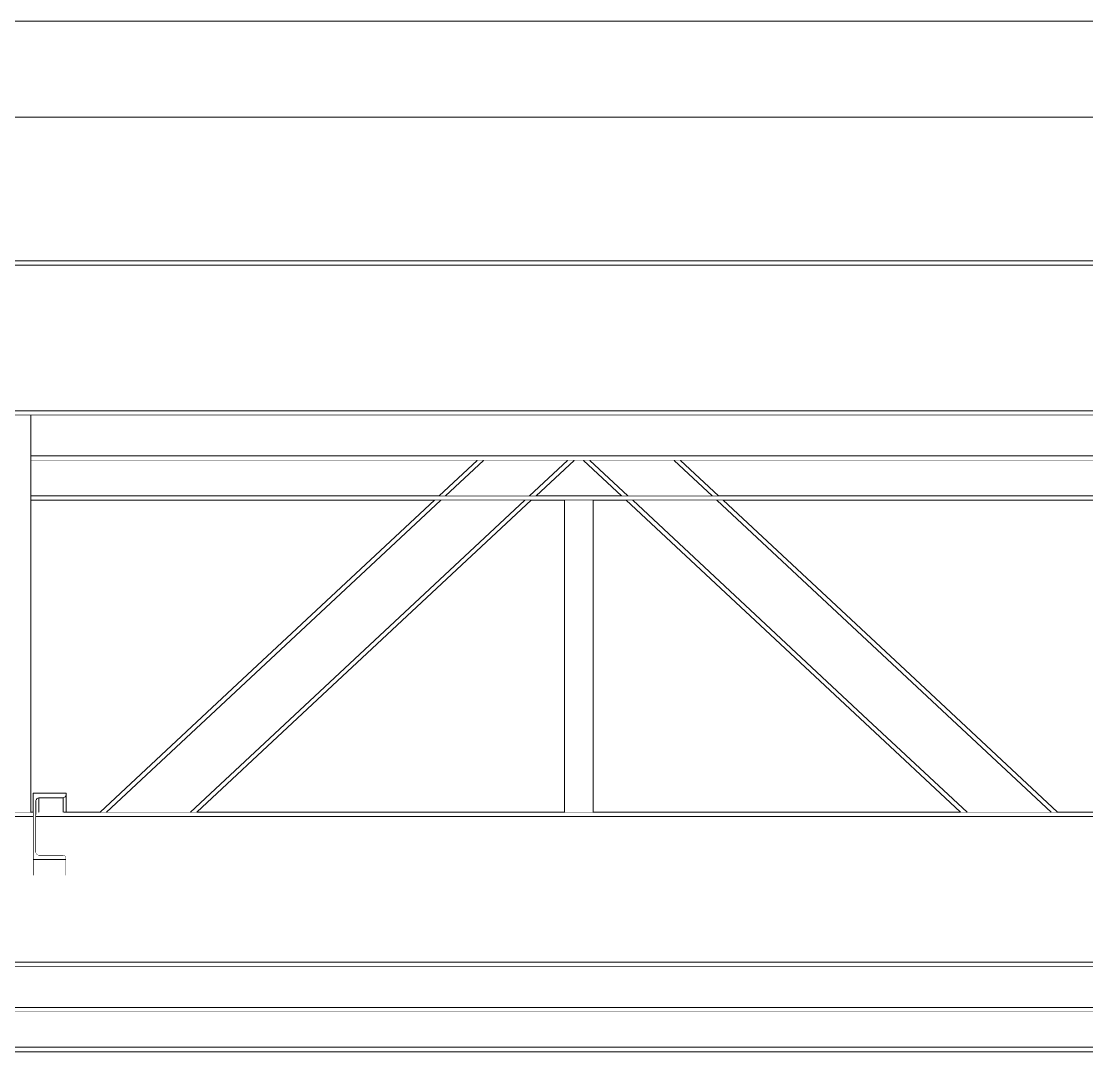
# Model space of a CAD drawing. Extents: x -3080 to 28500, y -1326 to 31609.
# Drawn here: x 23673.6 to 23915.2, y 28380.8 to 28614.3 of the extents above; entities that cross this region are included whole.
import ezdxf
from ezdxf.xclip import XClip

# ---------------------------------------------------------------- set-up
doc = ezdxf.new("R2010")
doc.units = 0
doc.header["$LTSCALE"] = 100
doc.header["$XCLIPFRAME"] = 2
doc.linetypes.add('188K-SM-07-F10-MECH-CR PIPE-Y2257103$0$X-S-FAB_SL ALL$0$Wipeout_Contour', pattern=[1, 0, -1])
for name, color, linetype in [('0-xref', 8, 'Continuous'), ('188K-SM-07-F10-MECH-CR PIPE-Y2257103$0$X-S-FAB_SL ALL$0$A-ROOF', 7, 'Continuous'), ('188K-SM-07-F10-MECH-CR PIPE-Y2257103$0$X-S-FAB_SL ALL$0$ASP_1', 1, 'Continuous'), ('188K-SM-07-F10-MECH-CR PIPE-Y2257103$0$X-S-FAB_SL ALL$0$Hattch', 7, 'Continuous'), ('188K-SM-07-F10-MECH-CR PIPE-Y2257103$0$X-S-FAB_SL ALL$0$S-TRUSS', 7, 'Continuous')]:
    doc.layers.add(name, color=color, linetype=linetype)

# ---------------------------------------------------------------- blocks, each defined once
blk = doc.blocks.new('188K-SM-07-F10-MECH-CR PIPE-Y2257103$0$X-S-FAB_SL ALL$0$剖面元素_439_3', base_point=(23061.26, -8263.06))
at = {"layer": '188K-SM-07-F10-MECH-CR PIPE-Y2257103$0$X-S-FAB_SL ALL$0$A-ROOF', "color": 6, "lineweight": 0}
blk.add_line((47418.76, -5979.5), (38233.76, -5979.5), dxfattribs=at)
at = {"color": 254, "linetype": '188K-SM-07-F10-MECH-CR PIPE-Y2257103$0$X-S-FAB_SL ALL$0$Wipeout_Contour', "lineweight": 0, "ltscale": 3803858.743980569}
blk.add_wipeout([(38233.76, -6001.22), (38233.76, -6029.83), (38595.06, -6029.83), (38595.06, -6029.64), (38607.46, -6029.64), (38607.46, -6029.83), (39003.81, -6029.83), (39003.81, -6029.71), (39038.81, -6029.71), (39038.81, -6029.83), (39435.06, -6029.83), (39435.06, -6029.64), (39447.46, -6029.64), (39447.46, -6029.83), (39843.76, -6029.83), (39843.76, -6029.71), (39878.76, -6029.71), (39878.76, -6029.83), (40275.06, -6029.83), (40275.06, -6029.64), (40287.46, -6029.64), (40287.46, -6029.83), (40683.76, -6029.83), (40683.76, -6029.71), (40718.76, -6029.71), (40718.76, -6029.83), (41115.06, -6029.83), (41115.06, -6029.64), (41127.46, -6029.64), (41127.46, -6029.83), (41523.76, -6029.83), (41523.76, -6029.71), (41558.76, -6029.71), (41558.76, -6029.83), (41955.06, -6029.83), (41955.06, -6029.64), (41967.46, -6029.64), (41967.46, -6029.83), (42363.76, -6029.83), (42363.76, -6029.71), (42398.76, -6029.71), (42398.76, -6029.83), (42795.06, -6029.83), (42795.06, -6029.64), (42807.46, -6029.64), (42807.46, -6029.83), (43203.76, -6029.83), (43203.76, -6029.71), (43238.76, -6029.71), (43238.76, -6029.83), (43635.06, -6029.83), (43635.06, -6029.64), (43647.46, -6029.64), (43647.46, -6029.83), (44043.76, -6029.83), (44043.76, -6029.71), (44078.76, -6029.71), (44078.76, -6029.83), (44475.06, -6029.83), (44475.06, -6029.64), (44487.46, -6029.64), (44487.46, -6029.83), (44883.76, -6029.83), (44883.76, -6029.71), (44918.76, -6029.71), (44918.76, -6029.83), (45315.06, -6029.83), (45315.06, -6029.64), (45327.46, -6029.64), (45327.46, -6029.83), (45723.76, -6029.83), (45723.76, -6029.71), (45758.76, -6029.71), (45758.76, -6029.83), (46155.06, -6029.83), (46155.06, -6029.64), (46167.46, -6029.64), (46167.46, -6029.83), (46563.76, -6029.83), (46563.76, -6029.71), (46598.76, -6029.71), (46598.76, -6029.83), (46995.06, -6029.83), (46995.06, -6029.64), (47007.46, -6029.64), (47007.46, -6029.83), (47376.26, -6029.83), (47376.26, -6001.22)], dxfattribs=at).dxf.layer = '188K-SM-07-F10-MECH-CR PIPE-Y2257103$0$X-S-FAB_SL ALL$0$Hattch'
at = {"layer": '188K-SM-07-F10-MECH-CR PIPE-Y2257103$0$X-S-FAB_SL ALL$0$A-ROOF', "color": 6, "lineweight": 0}
blk.add_line((47418.76, -6001.22), (38233.76, -6001.22), dxfattribs=at)
blk = doc.blocks.new('188K-SM-07-F10-MECH-CR PIPE-Y2257103$0$X-S-FAB_SL ALL$0$剖面元素_811_3', base_point=(23061.26, -8263.06))
at = {"color": 254, "linetype": '188K-SM-07-F10-MECH-CR PIPE-Y2257103$0$X-S-FAB_SL ALL$0$Wipeout_Contour', "lineweight": 0, "ltscale": 188568.533059}
blk.add_wipeout([(46738.16, -6156.14), (46738.16, -6159.49), (46738.35, -6159.03), (46738.35, -6155.68)], dxfattribs=at).dxf.layer = '188K-SM-07-F10-MECH-CR PIPE-Y2257103$0$X-S-FAB_SL ALL$0$Hattch'
at = {"color": 254, "linetype": '188K-SM-07-F10-MECH-CR PIPE-Y2257103$0$X-S-FAB_SL ALL$0$Wipeout_Contour', "lineweight": 0, "ltscale": 188587.617441}
blk.add_wipeout([(46737.51, -6169.5), (46737.51, -6173.08), (46745.01, -6173.08), (46745.01, -6169.5)], dxfattribs=at).dxf.layer = '188K-SM-07-F10-MECH-CR PIPE-Y2257103$0$X-S-FAB_SL ALL$0$Hattch'
at = {"layer": '188K-SM-07-F10-MECH-CR PIPE-Y2257103$0$X-S-FAB_SL ALL$0$S-TRUSS', "color": 8, "lineweight": 0}
for p, q in [((46737.51, -6169.5), (46737.51, -6173.08)), ((46745.01, -6169.5), (46745.01, -6173.08))]:
    blk.add_line(p, q, dxfattribs=at)
at = {"layer": '188K-SM-07-F10-MECH-CR PIPE-Y2257103$0$X-S-FAB_SL ALL$0$S-TRUSS', "color": 2, "lineweight": 0}
blk.add_line((46745.01, -6169.5), (46737.51, -6169.5), dxfattribs=at)
at = {"layer": '188K-SM-07-F10-MECH-CR PIPE-Y2257103$0$X-S-FAB_SL ALL$0$S-TRUSS', "color": 2, "lineweight": 0, "flags": 128}
for points in [[(46738.35, -6168.31), (46738.81, -6168.5), (46744.36, -6168.5), (46744.82, -6168.69)], [(46744.82, -6168.69), (46745.01, -6169.15), (46745.01, -6169.5)]]:
    blk.add_lwpolyline(points, dxfattribs=at)
at = {"color": 254, "linetype": '188K-SM-07-F10-MECH-CR PIPE-Y2257103$0$X-S-FAB_SL ALL$0$Wipeout_Contour', "lineweight": 0, "ltscale": 188569.652041}
blk.add_wipeout([(46738.35, -6155.68), (46738.35, -6159.03), (46738.81, -6158.84), (46738.81, -6155.49)], dxfattribs=at).dxf.layer = '188K-SM-07-F10-MECH-CR PIPE-Y2257103$0$X-S-FAB_SL ALL$0$Hattch'
at = {"layer": '188K-SM-07-F10-MECH-CR PIPE-Y2257103$0$X-S-FAB_SL ALL$0$S-TRUSS', "color": 2, "lineweight": 0}
blk.add_line((46737.51, -6154.49), (46737.51, -6169.5), dxfattribs=at)
at = {"color": 254, "linetype": '188K-SM-07-F10-MECH-CR PIPE-Y2257103$0$X-S-FAB_SL ALL$0$Wipeout_Contour', "lineweight": 0, "ltscale": 188581.518583}
blk.add_wipeout([(46744.36, -6155.49), (46738.81, -6155.49), (46738.81, -6158.84), (46744.36, -6158.84)], dxfattribs=at).dxf.layer = '188K-SM-07-F10-MECH-CR PIPE-Y2257103$0$X-S-FAB_SL ALL$0$Hattch'
at = {"layer": '188K-SM-07-F10-MECH-CR PIPE-Y2257103$0$X-S-FAB_SL ALL$0$S-TRUSS', "color": 8, "lineweight": 0}
blk.add_line((46738.81, -6155.49), (46738.81, -6158.84), dxfattribs=at)
at = {"layer": '188K-SM-07-F10-MECH-CR PIPE-Y2257103$0$X-S-FAB_SL ALL$0$S-TRUSS', "color": 2, "lineweight": 0, "flags": 128}
blk.add_lwpolyline([(46738.35, -6155.68), (46738.16, -6156.14), (46738.16, -6167.85), (46738.35, -6168.31)], dxfattribs=at)
at = {"color": 254, "linetype": '188K-SM-07-F10-MECH-CR PIPE-Y2257103$0$X-S-FAB_SL ALL$0$Wipeout_Contour', "lineweight": 0, "ltscale": 235742.139278}
blk.add_wipeout([(46744.36, -6155.49), (46744.36, -6158.84), (46744.51, -6158.78), (46744.82, -6158.78), (46744.82, -6155.3)], dxfattribs=at).dxf.layer = '188K-SM-07-F10-MECH-CR PIPE-Y2257103$0$X-S-FAB_SL ALL$0$Hattch'
at = {"color": 254, "linetype": '188K-SM-07-F10-MECH-CR PIPE-Y2257103$0$X-S-FAB_SL ALL$0$Wipeout_Contour', "lineweight": 0, "ltscale": 188594.613609}
blk.add_wipeout([(46744.82, -6155.3), (46744.82, -6158.78), (46745.01, -6158.78), (46745.01, -6154.84)], dxfattribs=at).dxf.layer = '188K-SM-07-F10-MECH-CR PIPE-Y2257103$0$X-S-FAB_SL ALL$0$Hattch'
at = {"layer": '188K-SM-07-F10-MECH-CR PIPE-Y2257103$0$X-S-FAB_SL ALL$0$S-TRUSS', "color": 2, "lineweight": 0}
blk.add_line((46745.01, -6154.49), (46737.51, -6154.49), dxfattribs=at)
at = {"layer": '188K-SM-07-F10-MECH-CR PIPE-Y2257103$0$X-S-FAB_SL ALL$0$S-TRUSS', "color": 8, "lineweight": 0}
for p, q in [((46744.36, -6155.49), (46744.36, -6158.84)), ((46745.01, -6154.84), (46745.01, -6158.78))]:
    blk.add_line(p, q, dxfattribs=at)
at = {"layer": '188K-SM-07-F10-MECH-CR PIPE-Y2257103$0$X-S-FAB_SL ALL$0$S-TRUSS', "color": 2, "lineweight": 0, "flags": 128}
for points in [[(46744.82, -6155.3), (46744.36, -6155.49), (46738.81, -6155.49), (46738.35, -6155.68)], [(46745.01, -6154.49), (46745.01, -6154.84), (46744.82, -6155.3)]]:
    blk.add_lwpolyline(points, dxfattribs=at)
blk = doc.blocks.new('188K-SM-07-F10-MECH-CR PIPE-Y2257103$0$X-S-FAB_SL ALL$0$剖面元素_953_3', base_point=(23061.26, -8263.06))
at = {"color": 254, "linetype": '188K-SM-07-F10-MECH-CR PIPE-Y2257103$0$X-S-FAB_SL ALL$0$Wipeout_Contour', "lineweight": 0, "ltscale": 378281.885447}
blk.add_wipeout([(46598.76, -6033.78), (46598.76, -6034.78), (47001.01, -6034.78), (47001.01, -6034.09), (47000.93, -6033.88), (47000.71, -6033.79), (46995.06, -6033.79), (46995.06, -6033.78)], dxfattribs=at).dxf.layer = '188K-SM-07-F10-MECH-CR PIPE-Y2257103$0$X-S-FAB_SL ALL$0$Hattch'
at = {"color": 254, "linetype": '188K-SM-07-F10-MECH-CR PIPE-Y2257103$0$X-S-FAB_SL ALL$0$Wipeout_Contour', "lineweight": 0, "ltscale": 283573.839397}
blk.add_wipeout([(46588.76, -6193.78), (47376.26, -6193.78), (47376.26, -6192.78), (46598.76, -6192.78), (46598.76, -6193.05), (46588.76, -6193.05)], dxfattribs=at).dxf.layer = '188K-SM-07-F10-MECH-CR PIPE-Y2257103$0$X-S-FAB_SL ALL$0$Hattch'
at = {"color": 254, "linetype": '188K-SM-07-F10-MECH-CR PIPE-Y2257103$0$X-S-FAB_SL ALL$0$Wipeout_Contour', "lineweight": 0, "ltscale": 946113.422913}
blk.add_wipeout([(46588.76, -6035.28), (46588.76, -6062.73), (46598.76, -6062.73), (46598.76, -6067.78), (47376.26, -6067.78), (47376.26, -6034.78), (47001.51, -6034.78), (47001.51, -6053.35), (47001.6, -6053.56), (47001.81, -6053.65), (47007.46, -6053.65), (47007.46, -6058.04), (46995.06, -6058.04), (46995.06, -6053.65), (47000.71, -6053.65), (47000.93, -6053.56), (47001.01, -6053.35), (47001.01, -6034.78), (46598.76, -6034.78), (46598.76, -6035.28)], dxfattribs=at).dxf.layer = '188K-SM-07-F10-MECH-CR PIPE-Y2257103$0$X-S-FAB_SL ALL$0$Hattch'
at = {"color": 254, "linetype": '188K-SM-07-F10-MECH-CR PIPE-Y2257103$0$X-S-FAB_SL ALL$0$Wipeout_Contour', "lineweight": 0, "ltscale": 1325633.498247446}
blk.add_wipeout([(46598.76, -6160.26), (46582.26, -6160.26), (46582.26, -6187.71), (46598.76, -6187.71), (46598.76, -6192.78), (47376.26, -6192.78), (47376.26, -6159.78), (47258.16, -6159.78), (47258.16, -6167.85), (47258.35, -6168.31), (47258.81, -6168.5), (47264.36, -6168.5), (47264.82, -6168.69), (47265.01, -6169.15), (47265.01, -6173.08), (47257.51, -6173.08), (47257.51, -6159.78), (46738.16, -6159.78), (46738.16, -6167.85), (46738.35, -6168.31), (46738.81, -6168.5), (46744.36, -6168.5), (46744.82, -6168.69), (46745.01, -6169.15), (46745.01, -6173.08), (46737.51, -6173.08), (46737.51, -6159.78), (46598.76, -6159.78)], dxfattribs=at).dxf.layer = '188K-SM-07-F10-MECH-CR PIPE-Y2257103$0$X-S-FAB_SL ALL$0$Hattch'
at = {"layer": '188K-SM-07-F10-MECH-CR PIPE-Y2257103$0$X-S-FAB_SL ALL$0$S-TRUSS', "color": 8, "lineweight": 0}
for p, q in [((46995.06, -6033.78), (46598.76, -6033.78)), ((47001.01, -6034.78), (46598.76, -6034.78)), ((46581.26, -6193.78), (47376.26, -6193.78)), ((46598.76, -6192.78), (47376.26, -6192.78))]:
    blk.add_line(p, q, dxfattribs=at)
at = {"color": 254, "linetype": '188K-SM-07-F10-MECH-CR PIPE-Y2257103$0$X-S-FAB_SL ALL$0$Wipeout_Contour', "lineweight": 0, "ltscale": 283477.534085}
blk.add_wipeout([(46589.26, -6068.78), (47376.26, -6068.78), (47376.26, -6067.78), (46598.76, -6067.78), (46598.76, -6068.07), (46589.26, -6068.07)], dxfattribs=at).dxf.layer = '188K-SM-07-F10-MECH-CR PIPE-Y2257103$0$X-S-FAB_SL ALL$0$Hattch'
at = {"color": 254, "linetype": '188K-SM-07-F10-MECH-CR PIPE-Y2257103$0$X-S-FAB_SL ALL$0$Wipeout_Contour', "lineweight": 0, "ltscale": 188291.348622}
blk.add_wipeout([(46598.76, -6158.78), (46598.76, -6159.78), (46737.51, -6159.78), (46737.51, -6158.78)], dxfattribs=at).dxf.layer = '188K-SM-07-F10-MECH-CR PIPE-Y2257103$0$X-S-FAB_SL ALL$0$Hattch'
at = {"layer": '188K-SM-07-F10-MECH-CR PIPE-Y2257103$0$X-S-FAB_SL ALL$0$S-TRUSS', "color": 8, "lineweight": 0}
for p, q in [((47376.26, -6067.78), (46598.76, -6067.78)), ((47269.84, -6068.78), (46732.69, -6068.78))]:
    blk.add_line(p, q, dxfattribs=at)
at = {"color": 254, "linetype": '188K-SM-07-F10-MECH-CR PIPE-Y2257103$0$X-S-FAB_SL ALL$0$Wipeout_Contour', "lineweight": 0, "ltscale": 378182.961727}
blk.add_wipeout([(46738.16, -6159.49), (46738.16, -6159.78), (47257.51, -6159.78), (47257.51, -6158.78), (46744.51, -6158.78), (46744.36, -6158.84), (46738.81, -6158.84), (46738.35, -6159.03)], dxfattribs=at).dxf.layer = '188K-SM-07-F10-MECH-CR PIPE-Y2257103$0$X-S-FAB_SL ALL$0$Hattch'
at = {"layer": '188K-SM-07-F10-MECH-CR PIPE-Y2257103$0$X-S-FAB_SL ALL$0$S-TRUSS', "color": 8, "lineweight": 0}
for p, q in [((46598.76, -6159.78), (46737.51, -6159.78)), ((46631.77, -6158.78), (46737.51, -6158.78)), ((46738.16, -6159.78), (47257.51, -6159.78)), ((46744.51, -6158.78), (47257.51, -6158.78))]:
    blk.add_line(p, q, dxfattribs=at)
blk = doc.blocks.new('188K-SM-07-F10-MECH-CR PIPE-Y2257103$0$X-S-FAB_SL ALL$0$剖面元素_956_3', base_point=(23061.26, -8263.06))
at = {"color": 254, "linetype": '188K-SM-07-F10-MECH-CR PIPE-Y2257103$0$X-S-FAB_SL ALL$0$Wipeout_Contour', "lineweight": 0, "ltscale": 189538.435224}
blk.add_wipeout([(46737.01, -6068.78), (46737.01, -6078.02), (47250.51, -6078.02), (47250.51, -6068.78)], dxfattribs=at).dxf.layer = '188K-SM-07-F10-MECH-CR PIPE-Y2257103$0$X-S-FAB_SL ALL$0$Hattch'
at = {"color": 254, "linetype": '188K-SM-07-F10-MECH-CR PIPE-Y2257103$0$X-S-FAB_SL ALL$0$Wipeout_Contour', "lineweight": 0, "ltscale": 283581.811765}
blk.add_wipeout([(46588.76, -6204.02), (47376.26, -6204.02), (47376.26, -6203.02), (46598.76, -6203.02), (46598.76, -6203.12), (46588.76, -6203.12)], dxfattribs=at).dxf.layer = '188K-SM-07-F10-MECH-CR PIPE-Y2257103$0$X-S-FAB_SL ALL$0$Hattch'
at = {"color": 254, "linetype": '188K-SM-07-F10-MECH-CR PIPE-Y2257103$0$X-S-FAB_SL ALL$0$Wipeout_Contour', "lineweight": 0, "ltscale": 189541.060186}
blk.add_wipeout([(47250.51, -6078.02), (46737.01, -6078.02), (46737.01, -6079.02), (47250.51, -6079.02)], dxfattribs=at).dxf.layer = '188K-SM-07-F10-MECH-CR PIPE-Y2257103$0$X-S-FAB_SL ALL$0$Hattch'
at = {"color": 254, "linetype": '188K-SM-07-F10-MECH-CR PIPE-Y2257103$0$X-S-FAB_SL ALL$0$Wipeout_Contour', "lineweight": 0, "ltscale": 189578.448695}
blk.add_wipeout([(47376.26, -6193.78), (46598.76, -6193.78), (46598.76, -6203.02), (47376.26, -6203.02)], dxfattribs=at).dxf.layer = '188K-SM-07-F10-MECH-CR PIPE-Y2257103$0$X-S-FAB_SL ALL$0$Hattch'
at = {"layer": '188K-SM-07-F10-MECH-CR PIPE-Y2257103$0$X-S-FAB_SL ALL$0$S-TRUSS', "color": 8, "lineweight": 0}
for p, q in [((47250.51, -6078.02), (46737.01, -6078.02)), ((47250.51, -6079.02), (46737.01, -6079.02)), ((46598.76, -6203.02), (47376.26, -6203.02)), ((46581.26, -6204.02), (47376.26, -6204.02))]:
    blk.add_line(p, q, dxfattribs=at)
blk = doc.blocks.new('188K-SM-07-F10-MECH-CR PIPE-Y2257103$0$X-S-FAB_SL ALL$0$剖面元素_1476_3', base_point=(23061.26, -8263.06))
at = {"color": 254, "linetype": '188K-SM-07-F10-MECH-CR PIPE-Y2257103$0$X-S-FAB_SL ALL$0$Wipeout_Contour', "lineweight": 0, "ltscale": 188717.100872}
blk.add_wipeout([(46838.2, -6079.02), (46737.01, -6079.02), (46737.01, -6087.06), (46829.58, -6087.06)], dxfattribs=at).dxf.layer = '188K-SM-07-F10-MECH-CR PIPE-Y2257103$0$X-S-FAB_SL ALL$0$Hattch'
at = {"color": 254, "linetype": '188K-SM-07-F10-MECH-CR PIPE-Y2257103$0$X-S-FAB_SL ALL$0$Wipeout_Contour', "lineweight": 0, "ltscale": 189017.731364}
blk.add_wipeout([(46851.57, -6087.06), (46870.96, -6087.06), (46862.33, -6079.02), (46860.19, -6079.02)], dxfattribs=at).dxf.layer = '188K-SM-07-F10-MECH-CR PIPE-Y2257103$0$X-S-FAB_SL ALL$0$Hattch'
at = {"color": 254, "linetype": '188K-SM-07-F10-MECH-CR PIPE-Y2257103$0$X-S-FAB_SL ALL$0$Wipeout_Contour', "lineweight": 0, "ltscale": 189573.095029}
blk.add_wipeout([(47118.2, -6079.02), (46884.32, -6079.02), (46892.95, -6087.06), (47109.58, -6087.06)], dxfattribs=at).dxf.layer = '188K-SM-07-F10-MECH-CR PIPE-Y2257103$0$X-S-FAB_SL ALL$0$Hattch'
at = {"color": 254, "linetype": '188K-SM-07-F10-MECH-CR PIPE-Y2257103$0$X-S-FAB_SL ALL$0$Wipeout_Contour', "lineweight": 0, "ltscale": 375930.330486}
blk.add_wipeout([(45776.26, -6212.06), (45776.26, -6213.06), (47376.26, -6213.06), (47376.26, -6212.06), (46598.76, -6212.06), (46598.76, -6212.87), (46563.76, -6212.87), (46563.76, -6212.06)], dxfattribs=at).dxf.layer = '188K-SM-07-F10-MECH-CR PIPE-Y2257103$0$X-S-FAB_SL ALL$0$Hattch'
at = {"color": 254, "linetype": '188K-SM-07-F10-MECH-CR PIPE-Y2257103$0$X-S-FAB_SL ALL$0$Wipeout_Contour', "lineweight": 0, "ltscale": 189545.704493}
blk.add_wipeout([(46737.01, -6087.06), (46737.01, -6088.06), (47250.51, -6088.06), (47250.51, -6087.06)], dxfattribs=at).dxf.layer = '188K-SM-07-F10-MECH-CR PIPE-Y2257103$0$X-S-FAB_SL ALL$0$Hattch'
at = {"color": 254, "linetype": '188K-SM-07-F10-MECH-CR PIPE-Y2257103$0$X-S-FAB_SL ALL$0$Wipeout_Contour', "lineweight": 0, "ltscale": 616265.424398}
blk.add_wipeout([(46598.76, -6204.02), (46598.76, -6212.06), (47376.26, -6212.06), (47376.26, -6204.02), (47286.2, -6204.02), (47281.26, -6208.62), (47276.33, -6204.02), (47006.2, -6204.02), (47001.26, -6208.62), (46996.33, -6204.02), (46726.2, -6204.02), (46721.26, -6208.62), (46716.33, -6204.02)], dxfattribs=at).dxf.layer = '188K-SM-07-F10-MECH-CR PIPE-Y2257103$0$X-S-FAB_SL ALL$0$Hattch'
at = {"layer": '188K-SM-07-F10-MECH-CR PIPE-Y2257103$0$X-S-FAB_SL ALL$0$S-TRUSS', "color": 8, "lineweight": 0}
for p, q in [((47250.51, -6087.06), (46737.01, -6087.06)), ((47250.51, -6088.06), (46737.01, -6088.06)), ((45776.26, -6213.06), (47376.26, -6213.06)), ((46598.76, -6212.06), (47376.26, -6212.06))]:
    blk.add_line(p, q, dxfattribs=at)
blk = doc.blocks.new('188K-SM-07-F10-MECH-CR PIPE-Y2257103$0$X-S-FAB_SL ALL$0$剖面元素_1667_3', base_point=(23061.26, -8263.06))
at = {"color": 254, "linetype": '188K-SM-07-F10-MECH-CR PIPE-Y2257103$0$X-S-FAB_SL ALL$0$Wipeout_Contour', "lineweight": 0, "ltscale": 188912.061333}
blk.add_wipeout([(46838.2, -6079.02), (46829.58, -6087.06), (46831.05, -6087.06), (46839.67, -6079.02)], dxfattribs=at).dxf.layer = '188K-SM-07-F10-MECH-CR PIPE-Y2257103$0$X-S-FAB_SL ALL$0$Hattch'
at = {"color": 254, "linetype": '188K-SM-07-F10-MECH-CR PIPE-Y2257103$0$X-S-FAB_SL ALL$0$Wipeout_Contour', "lineweight": 0, "ltscale": 189123.402311}
blk.add_wipeout([(46884.32, -6079.02), (46882.86, -6079.02), (46891.48, -6087.06), (46892.95, -6087.06)], dxfattribs=at).dxf.layer = '188K-SM-07-F10-MECH-CR PIPE-Y2257103$0$X-S-FAB_SL ALL$0$Hattch'
at = {"color": 254, "linetype": '188K-SM-07-F10-MECH-CR PIPE-Y2257103$0$X-S-FAB_SL ALL$0$Wipeout_Contour', "lineweight": 0, "ltscale": 188952.767361}
blk.add_wipeout([(46839.67, -6079.02), (46831.05, -6087.06), (46850.1, -6087.06), (46858.73, -6079.02)], dxfattribs=at).dxf.layer = '188K-SM-07-F10-MECH-CR PIPE-Y2257103$0$X-S-FAB_SL ALL$0$Hattch'
at = {"color": 254, "linetype": '188K-SM-07-F10-MECH-CR PIPE-Y2257103$0$X-S-FAB_SL ALL$0$Wipeout_Contour', "lineweight": 0, "ltscale": 189082.695839}
blk.add_wipeout([(46863.8, -6079.02), (46872.42, -6087.06), (46891.48, -6087.06), (46882.86, -6079.02)], dxfattribs=at).dxf.layer = '188K-SM-07-F10-MECH-CR PIPE-Y2257103$0$X-S-FAB_SL ALL$0$Hattch'
at = {"color": 254, "linetype": '188K-SM-07-F10-MECH-CR PIPE-Y2257103$0$X-S-FAB_SL ALL$0$Wipeout_Contour', "lineweight": 0, "ltscale": 188993.473303}
blk.add_wipeout([(46850.1, -6087.06), (46851.57, -6087.06), (46860.19, -6079.02), (46858.73, -6079.02)], dxfattribs=at).dxf.layer = '188K-SM-07-F10-MECH-CR PIPE-Y2257103$0$X-S-FAB_SL ALL$0$Hattch'
at = {"color": 254, "linetype": '188K-SM-07-F10-MECH-CR PIPE-Y2257103$0$X-S-FAB_SL ALL$0$Wipeout_Contour', "lineweight": 0, "ltscale": 189041.989322}
blk.add_wipeout([(46862.33, -6079.02), (46870.96, -6087.06), (46872.42, -6087.06), (46863.8, -6079.02)], dxfattribs=at).dxf.layer = '188K-SM-07-F10-MECH-CR PIPE-Y2257103$0$X-S-FAB_SL ALL$0$Hattch'
at = {"color": 254, "linetype": '188K-SM-07-F10-MECH-CR PIPE-Y2257103$0$X-S-FAB_SL ALL$0$Wipeout_Contour', "lineweight": 0, "ltscale": 188818.845097}
blk.add_wipeout([(46786.15, -6127.58), (46786.83, -6128.31), (46829.97, -6088.06), (46828.51, -6088.06)], dxfattribs=at).dxf.layer = '188K-SM-07-F10-MECH-CR PIPE-Y2257103$0$X-S-FAB_SL ALL$0$Hattch'
at = {"color": 254, "linetype": '188K-SM-07-F10-MECH-CR PIPE-Y2257103$0$X-S-FAB_SL ALL$0$Wipeout_Contour', "lineweight": 0, "ltscale": 189242.408802}
blk.add_wipeout([(46892.55, -6088.06), (46935.7, -6128.31), (46936.38, -6127.58), (46894.02, -6088.06)], dxfattribs=at).dxf.layer = '188K-SM-07-F10-MECH-CR PIPE-Y2257103$0$X-S-FAB_SL ALL$0$Hattch'
at = {"color": 254, "linetype": '188K-SM-07-F10-MECH-CR PIPE-Y2257103$0$X-S-FAB_SL ALL$0$Wipeout_Contour', "lineweight": 0, "ltscale": 188850.119391}
blk.add_wipeout([(46786.83, -6128.31), (46795.7, -6137.82), (46849.03, -6088.06), (46829.97, -6088.06)], dxfattribs=at).dxf.layer = '188K-SM-07-F10-MECH-CR PIPE-Y2257103$0$X-S-FAB_SL ALL$0$Hattch'
at = {"color": 254, "linetype": '188K-SM-07-F10-MECH-CR PIPE-Y2257103$0$X-S-FAB_SL ALL$0$Wipeout_Contour', "lineweight": 0, "ltscale": 189213.74591}
blk.add_wipeout([(46873.5, -6088.06), (46926.83, -6137.82), (46935.7, -6128.31), (46892.55, -6088.06)], dxfattribs=at).dxf.layer = '188K-SM-07-F10-MECH-CR PIPE-Y2257103$0$X-S-FAB_SL ALL$0$Hattch'
at = {"color": 254, "linetype": '188K-SM-07-F10-MECH-CR PIPE-Y2257103$0$X-S-FAB_SL ALL$0$Wipeout_Contour', "lineweight": 0, "ltscale": 188881.145964}
blk.add_wipeout([(46849.03, -6088.06), (46795.7, -6137.82), (46796.38, -6138.55), (46850.5, -6088.06)], dxfattribs=at).dxf.layer = '188K-SM-07-F10-MECH-CR PIPE-Y2257103$0$X-S-FAB_SL ALL$0$Hattch'
at = {"color": 254, "linetype": '188K-SM-07-F10-MECH-CR PIPE-Y2257103$0$X-S-FAB_SL ALL$0$Wipeout_Contour', "lineweight": 0, "ltscale": 189185.421232}
blk.add_wipeout([(46872.03, -6088.06), (46926.15, -6138.55), (46926.83, -6137.82), (46873.5, -6088.06)], dxfattribs=at).dxf.layer = '188K-SM-07-F10-MECH-CR PIPE-Y2257103$0$X-S-FAB_SL ALL$0$Hattch'
at = {"color": 254, "linetype": '188K-SM-07-F10-MECH-CR PIPE-Y2257103$0$X-S-FAB_SL ALL$0$Wipeout_Contour', "lineweight": 0, "ltscale": 188686.83087}
blk.add_wipeout([(46786.15, -6127.58), (46752.7, -6158.78), (46754.17, -6158.78), (46786.83, -6128.31)], dxfattribs=at).dxf.layer = '188K-SM-07-F10-MECH-CR PIPE-Y2257103$0$X-S-FAB_SL ALL$0$Hattch'
at = {"color": 254, "linetype": '188K-SM-07-F10-MECH-CR PIPE-Y2257103$0$X-S-FAB_SL ALL$0$Wipeout_Contour', "lineweight": 0, "ltscale": 189411.092391}
blk.add_wipeout([(46935.7, -6128.31), (46968.36, -6158.78), (46969.83, -6158.78), (46936.38, -6127.58)], dxfattribs=at).dxf.layer = '188K-SM-07-F10-MECH-CR PIPE-Y2257103$0$X-S-FAB_SL ALL$0$Hattch'
at = {"layer": '188K-SM-07-F10-MECH-CR PIPE-Y2257103$0$X-S-FAB_SL ALL$0$S-TRUSS', "color": 8, "lineweight": 0}
for p, q in [((46838.2, -6079.02), (46829.58, -6087.06)), ((46839.67, -6079.02), (46831.05, -6087.06)), ((46858.73, -6079.02), (46850.1, -6087.06)), ((46860.19, -6079.02), (46851.57, -6087.06)), ((46870.96, -6087.06), (46862.33, -6079.02)), ((46872.42, -6087.06), (46863.8, -6079.02)), ((46891.48, -6087.06), (46882.86, -6079.02)), ((46892.95, -6087.06), (46884.32, -6079.02))]:
    blk.add_line(p, q, dxfattribs=at)
at = {"color": 254, "linetype": '188K-SM-07-F10-MECH-CR PIPE-Y2257103$0$X-S-FAB_SL ALL$0$Wipeout_Contour', "lineweight": 0, "ltscale": 188717.795423}
blk.add_wipeout([(46786.83, -6128.31), (46754.17, -6158.78), (46773.22, -6158.78), (46795.7, -6137.82)], dxfattribs=at).dxf.layer = '188K-SM-07-F10-MECH-CR PIPE-Y2257103$0$X-S-FAB_SL ALL$0$Hattch'
at = {"color": 254, "linetype": '188K-SM-07-F10-MECH-CR PIPE-Y2257103$0$X-S-FAB_SL ALL$0$Wipeout_Contour', "lineweight": 0, "ltscale": 189382.857923}
blk.add_wipeout([(46935.7, -6128.31), (46926.83, -6137.82), (46949.3, -6158.78), (46968.36, -6158.78)], dxfattribs=at).dxf.layer = '188K-SM-07-F10-MECH-CR PIPE-Y2257103$0$X-S-FAB_SL ALL$0$Hattch'
at = {"layer": '188K-SM-07-F10-MECH-CR PIPE-Y2257103$0$X-S-FAB_SL ALL$0$S-TRUSS', "color": 8, "lineweight": 0}
for p, q in [((46828.51, -6088.06), (46786.15, -6127.58)), ((46829.97, -6088.06), (46786.83, -6128.31)), ((46935.7, -6128.31), (46892.55, -6088.06)), ((46936.38, -6127.58), (46894.02, -6088.06))]:
    blk.add_line(p, q, dxfattribs=at)
at = {"color": 254, "linetype": '188K-SM-07-F10-MECH-CR PIPE-Y2257103$0$X-S-FAB_SL ALL$0$Wipeout_Contour', "lineweight": 0, "ltscale": 188749.116518}
blk.add_wipeout([(46795.7, -6137.82), (46773.22, -6158.78), (46774.69, -6158.78), (46796.38, -6138.55)], dxfattribs=at).dxf.layer = '188K-SM-07-F10-MECH-CR PIPE-Y2257103$0$X-S-FAB_SL ALL$0$Hattch'
at = {"color": 254, "linetype": '188K-SM-07-F10-MECH-CR PIPE-Y2257103$0$X-S-FAB_SL ALL$0$Wipeout_Contour', "lineweight": 0, "ltscale": 189354.119856}
blk.add_wipeout([(46926.15, -6138.55), (46947.84, -6158.78), (46949.3, -6158.78), (46926.83, -6137.82)], dxfattribs=at).dxf.layer = '188K-SM-07-F10-MECH-CR PIPE-Y2257103$0$X-S-FAB_SL ALL$0$Hattch'
at = {"layer": '188K-SM-07-F10-MECH-CR PIPE-Y2257103$0$X-S-FAB_SL ALL$0$S-TRUSS', "color": 8, "lineweight": 0}
for p, q in [((46849.03, -6088.06), (46795.7, -6137.82)), ((46850.5, -6088.06), (46796.38, -6138.55)), ((46926.15, -6138.55), (46872.03, -6088.06)), ((46926.83, -6137.82), (46873.5, -6088.06)), ((46786.15, -6127.58), (46752.7, -6158.78)), ((46786.83, -6128.31), (46754.17, -6158.78)), ((46968.36, -6158.78), (46935.7, -6128.31)), ((46969.83, -6158.78), (46936.38, -6127.58)), ((46795.7, -6137.82), (46773.22, -6158.78)), ((46796.38, -6138.55), (46774.69, -6158.78)), ((46947.84, -6158.78), (46926.15, -6138.55)), ((46949.3, -6158.78), (46926.83, -6137.82))]:
    blk.add_line(p, q, dxfattribs=at)
blk = doc.blocks.new('188K-SM-07-F10-MECH-CR PIPE-Y2257103$0$X-S-FAB_SL ALL$0$剖面元素_1669_3', base_point=(23061.26, -8263.06))
at = {"color": 254, "linetype": '188K-SM-07-F10-MECH-CR PIPE-Y2257103$0$X-S-FAB_SL ALL$0$Wipeout_Contour', "lineweight": 0, "ltscale": 189038.643362}
blk.add_wipeout([(46858.01, -6088.06), (46858.01, -6158.78), (46864.51, -6158.78), (46864.51, -6088.06)], dxfattribs=at).dxf.layer = '188K-SM-07-F10-MECH-CR PIPE-Y2257103$0$X-S-FAB_SL ALL$0$Hattch'
at = {"layer": '188K-SM-07-F10-MECH-CR PIPE-Y2257103$0$X-S-FAB_SL ALL$0$S-TRUSS', "color": 8, "lineweight": 0}
for p, q in [((46858.01, -6158.78), (46858.01, -6088.06)), ((46864.51, -6158.78), (46864.51, -6088.06))]:
    blk.add_line(p, q, dxfattribs=at)
blk = doc.blocks.new('188K-SM-07-F10-MECH-CR PIPE-Y2257103$0$X-S-FAB_SL ALL$0$剖面元素_2013_3', base_point=(23061.26, -8263.06))
at = {"color": 254, "linetype": '188K-SM-07-F10-MECH-CR PIPE-Y2257103$0$X-S-FAB_SL ALL$0$Wipeout_Contour', "lineweight": 0, "ltscale": 141369.977606}
blk.add_wipeout([(46730.51, -6069.38), (46731.18, -6068.78), (46730.51, -6068.78)], dxfattribs=at).dxf.layer = '188K-SM-07-F10-MECH-CR PIPE-Y2257103$0$X-S-FAB_SL ALL$0$Hattch'
at = {"color": 254, "linetype": '188K-SM-07-F10-MECH-CR PIPE-Y2257103$0$X-S-FAB_SL ALL$0$Wipeout_Contour', "lineweight": 0, "ltscale": 235653.422525}
blk.add_wipeout([(46730.51, -6070.72), (46730.51, -6158.78), (46737.01, -6158.78), (46737.01, -6068.78), (46732.69, -6068.78)], dxfattribs=at).dxf.layer = '188K-SM-07-F10-MECH-CR PIPE-Y2257103$0$X-S-FAB_SL ALL$0$Hattch'
at = {"layer": '188K-SM-07-F10-MECH-CR PIPE-Y2257103$0$X-S-FAB_SL ALL$0$S-TRUSS', "color": 8, "lineweight": 0}
for p, q in [((46730.51, -6069.38), (46730.51, -6068.78)), ((46730.51, -6158.78), (46730.51, -6070.72)), ((46737.01, -6158.78), (46737.01, -6068.78))]:
    blk.add_line(p, q, dxfattribs=at)
blk = doc.blocks.new('188K-SM-07-F10-MECH-CR PIPE-Y2257103$0$X-S-FAB_SL ALL$0$A$C2e9ab586')
at = {"layer": '188K-SM-07-F10-MECH-CR PIPE-Y2257103$0$X-S-FAB_SL ALL$0$A-ROOF', "lineweight": 0}
blk.add_blockref('188K-SM-07-F10-MECH-CR PIPE-Y2257103$0$X-S-FAB_SL ALL$0$剖面元素_439_3', (-28106.39, 285), dxfattribs=at)
at = {"layer": '188K-SM-07-F10-MECH-CR PIPE-Y2257103$0$X-S-FAB_SL ALL$0$S-TRUSS', "lineweight": 0}
blk.add_blockref('188K-SM-07-F10-MECH-CR PIPE-Y2257103$0$X-S-FAB_SL ALL$0$剖面元素_811_3', (-28106.39, 285), dxfattribs=at)
blk.add_blockref('188K-SM-07-F10-MECH-CR PIPE-Y2257103$0$X-S-FAB_SL ALL$0$剖面元素_953_3', (-28106.39, 285), dxfattribs=at)
blk.add_blockref('188K-SM-07-F10-MECH-CR PIPE-Y2257103$0$X-S-FAB_SL ALL$0$剖面元素_956_3', (-28106.39, 285), dxfattribs=at)
blk.add_blockref('188K-SM-07-F10-MECH-CR PIPE-Y2257103$0$X-S-FAB_SL ALL$0$剖面元素_1476_3', (-28106.39, 285), dxfattribs=at)
blk.add_blockref('188K-SM-07-F10-MECH-CR PIPE-Y2257103$0$X-S-FAB_SL ALL$0$剖面元素_1667_3', (-28106.39, 285), dxfattribs=at)
for name in ['188K-SM-07-F10-MECH-CR PIPE-Y2257103$0$X-S-FAB_SL ALL$0$剖面元素_2013_3', '188K-SM-07-F10-MECH-CR PIPE-Y2257103$0$X-S-FAB_SL ALL$0$剖面元素_1669_3']:
    blk.add_blockref(name, (-28106.39, 285), dxfattribs=at)
blk = doc.blocks.new('188K-SM-07-F10-MECH-CR PIPE-Y2257103$0$X-S-FAB_SL ALL')
at = {"layer": '188K-SM-07-F10-MECH-CR PIPE-Y2257103$0$X-S-FAB_SL ALL$0$ASP_1'}
blk.add_blockref('188K-SM-07-F10-MECH-CR PIPE-Y2257103$0$X-S-FAB_SL ALL$0$A$C2e9ab586', (23632.864, -73288.977), dxfattribs=at)
blk = doc.blocks.new('188K-SM-07-F10-MECH-CR PIPE-Y2257103')
ref = blk.add_blockref('188K-SM-07-F10-MECH-CR PIPE-Y2257103$0$X-S-FAB_SL ALL', (4473.521, 99334.763))
XClip(ref).set_block_clipping_path([(-7553.4648570136, -75341.9369645483), (24026.2025623869, -67725.7696244382)])

msp = doc.modelspace()

# ---------------------------------------------------------------- block references
at = {"layer": '0-xref'}
msp.add_blockref('188K-SM-07-F10-MECH-CR PIPE-Y2257103', (0, 0), dxfattribs=at)

doc.saveas('drawing.dxf')
